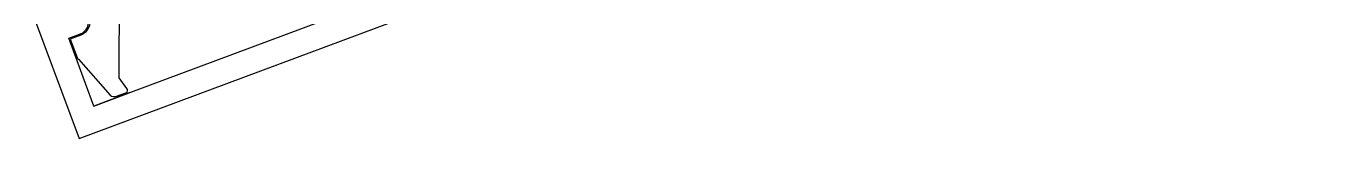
# Model space of a CAD drawing. Extents: x 12199666 to 24617114, y 1197707 to 2548648.
# Drawn here: x 12309415.7 to 12309519.6, y 1247288.2 to 1247296.7 of the extents above; entities that cross this region are included whole.
import ezdxf

# ---------------------------------------------------------------- set-up
doc = ezdxf.new("R2010")
doc.units = 0
doc.header["$LTSCALE"] = 10
doc.header["$MEASUREMENT"] = 0
doc.linetypes.add('TX-PLAN-T1-F11$0$CONTINOUS', pattern=[0])
doc.layers.add('TX-PLAN-T1-F11$0$_EDO-ALUMINIUM-SECTION', color=90, linetype='Continuous', lineweight=30)
doc.layers.add('TX-PLAN-T1-F11$0$F-Alum', color=4, linetype='Continuous')

# ---------------------------------------------------------------- blocks, each defined once
blk = doc.blocks.new('TX-PLAN-T1-F11$0$TY001')
at = {"layer": 'TX-PLAN-T1-F11$0$F-Alum'}
blk.add_lwpolyline([(474.8, -613.07), (386.1, -664.32), (386.1, -664.32), (388.7, -662.82), (388.7, -662.82), (386.1, -664.32), (383.23, -659.34), (384.09, -658.84, 1), (383.09, -657.11)], format="xyb", dxfattribs=at)
blk.add_lwpolyline([(379.34, -656.61), (385.37, -667.05), (477.53, -613.8)], dxfattribs=at)
at = {"layer": 'TX-PLAN-T1-F11$0$F-Alum', "linetype": 'TX-PLAN-T1-F11$0$CONTINOUS', "ltscale": 15555}
blk.add_lwpolyline([(383.04, -657.02, -1), (384.14, -658.93), (383.36, -659.38), (384.14, -660.73, 0.142849), (384.26, -660.84), (387.22, -663.24, 0.284079), (387.75, -663.25), (388.44, -662.85, 0.557537), (388.45, -662.51), (387.72, -661.77), (386.62, -655.08, -0.296379)], format="xyb", dxfattribs=at)
blk = doc.blocks.new('TX-PLAN-T1-F11$0$A$C21521A5F')
at = {"rotation": 90}
blk.add_blockref('TX-PLAN-T1-F11$0$TY001', (388.72, 12260.22, 0), dxfattribs=at)
blk = doc.blocks.new('TX-PLAN-T1-F11$0$标准层幕墙0118')
at = {"color": 3, "rotation": 270}
blk.add_blockref('TX-PLAN-T1-F11$0$A$C21521A5F', (4239.78, -661.28, 0), dxfattribs=at)
blk = doc.blocks.new('TX-PLAN-T1-F11')
at = {"layer": 'TX-PLAN-T1-F11$0$_EDO-ALUMINIUM-SECTION', "rotation": 350.4236156863823}
blk.add_blockref('TX-PLAN-T1-F11$0$标准层幕墙0118', (12293055.45, 1251790.44), dxfattribs=at)

msp = doc.modelspace()

# ---------------------------------------------------------------- block references
msp.add_blockref('TX-PLAN-T1-F11', (0, 0))

doc.saveas('drawing.dxf')
